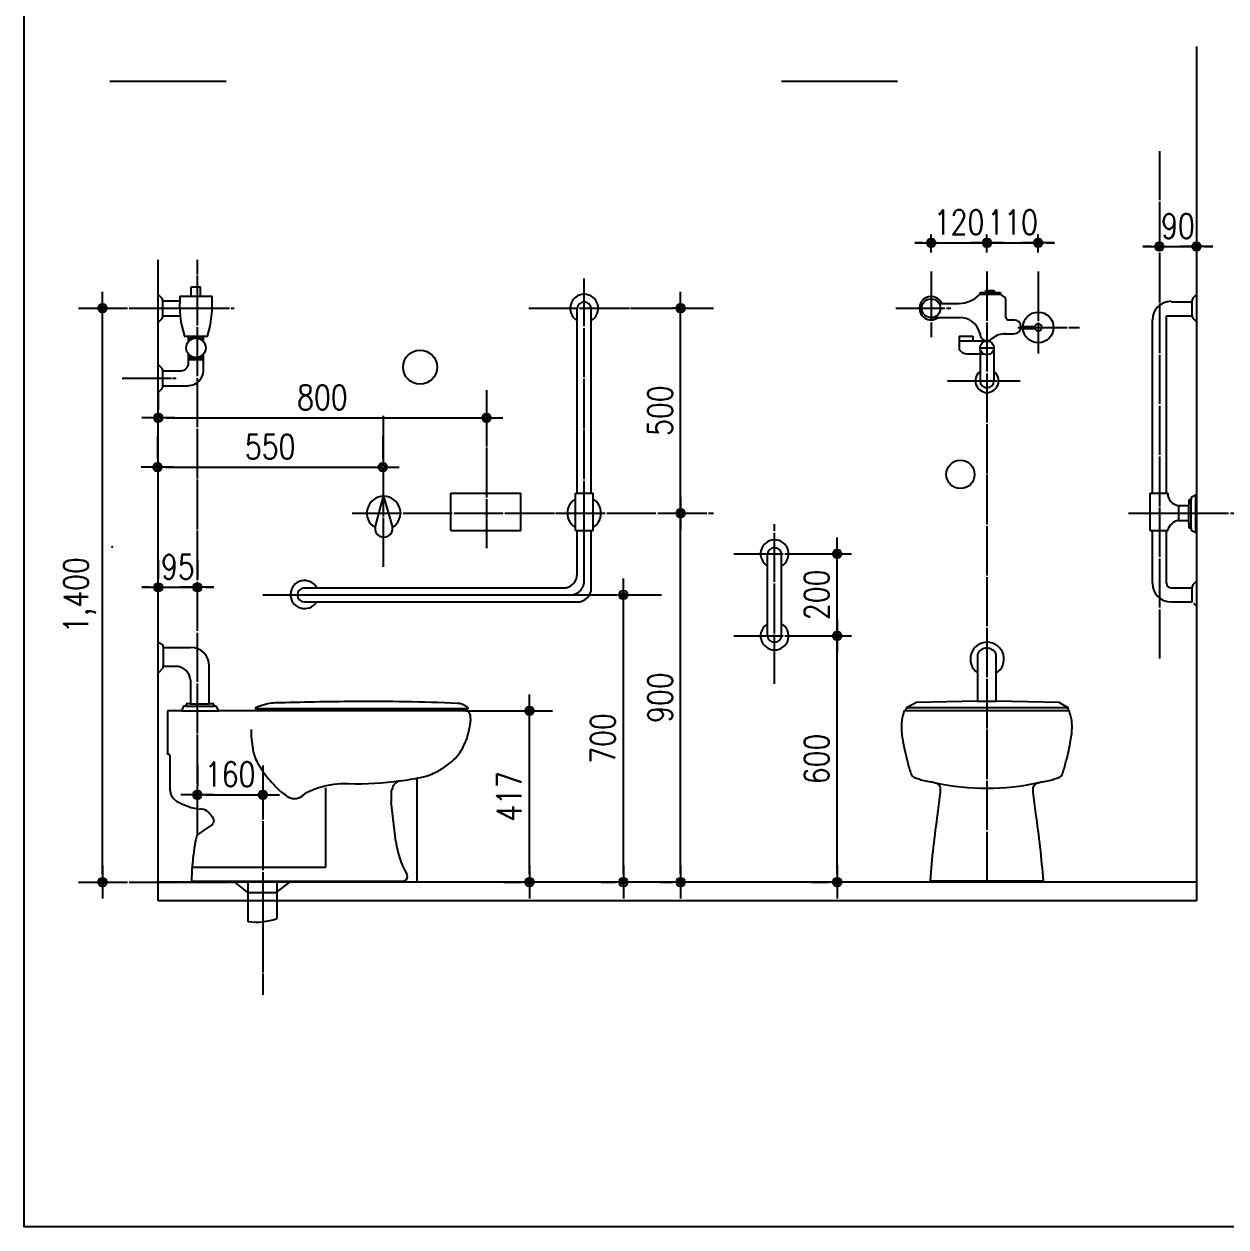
# Model space of a CAD drawing. Header units: inches. Extents: x -1249499 to 290957, y -589671 to 1013543.
# Drawn here: x -1219999 to -1218533, y 247978 to 249445 of the extents above; entities that cross this region are included whole.
import ezdxf

# ---------------------------------------------------------------- set-up
doc = ezdxf.new("R2010")
doc.units = ezdxf.units.IN
doc.header["$MEASUREMENT"] = 0
doc.linetypes.add('CEN', pattern=[62, 60, -1, 0, -1])
for name, color, linetype in [('A-DIMS', 33, 'Continuous'), ('A-NOTE', 62, 'Continuous'), ('A-SECT-CON', 110, 'Continuous'), ('CEN', 1, 'CEN'), ('FIX', 6, 'Continuous'), ('HAT', 5, 'Continuous'), ('WID', 4, 'Continuous')]:
    doc.layers.add(name, color=color, linetype=linetype)
doc.styles.add('HGT', font='romans.shx', dxfattribs={"width": 0.8, "height": 30, "bigfont": 'whgtxt.shx'})
doc.dimstyles.new('GNRL-10', dxfattribs={"dimscale": 10, "dimtxt": 3, "dimasz": 1, "dimexe": 1, "dimexo": 4, "dimgap": 1, "dimtad": 1, "dimdec": 0, "dimzin": 0, "dimdsep": 46, "dimtxsty": 'HGT', "dimblk": 'DOT-D1', "dimblk1": 'DOT-D1', "dimblk2": 'DOT-D1', "dimsah": 1, "dimcen": 0, "dimdle": 6, "dimclrd": 33, "dimclre": 33, "dimclrt": 62, "dimadec": 0, "dimazin": 0, "dimtfac": 1, "dimtdec": 0, "dimtix": 1, "dimtmove": 2, "dimatfit": 3, "dimldrblk": 'DOT-D1', "dimfxl": 1, "dimtvp": 1, "dimtolj": 1, "dimtzin": 0, "dimarcsym": 0})

# ---------------------------------------------------------------- blocks, each defined once
blk = doc.blocks.new('DOT-D1')
at = {"layer": 'A-DIMS'}
blk.add_line((-2, 0), (2, 0), dxfattribs=at)
at = {"layer": 'A-DIMS', "color": 62}
for radius in [0.525, 0.3]:
    blk.add_circle((0, 0), radius, dxfattribs=at)
blk = doc.blocks.new('*D1092')
at = {"layer": 'A-DIMS', "color": 33, "lineweight": -2, "transparency": 16777216}
for p, q in [((-1219039, 248698.5), (-1219017.4, 248698.5)), ((-1219007.4, 248408.3), (-1219007.4, 248688.5)), ((-1219039, 248398.3), (-1219017.4, 248398.3))]:
    blk.add_line(p, q, dxfattribs=at)
at = {"layer": 'DEFPOINTS', "color": 0, "transparency": 16777216}
for p in [(-1219007.4, 248698.5), (-1218999, 248698.5), (-1218999, 248398.3)]:
    blk.add_point(p, dxfattribs=at)
at = {"layer": 'A-DIMS', "color": 33, "lineweight": -2, "transparency": 16777216, "xscale": 10, "yscale": 10, "zscale": 10}
for p, rotation in [((-1219007.4, 248698.5), 90), ((-1219007.4, 248398.3), 270)]:
    blk.add_blockref('DOT-D1', p, dxfattribs=dict(at, rotation=rotation))
at = {"layer": 'A-DIMS', "color": 62, "transparency": 16777216, "insert": (-1219032.4, 248548.4), "char_height": 30, "attachment_point": 5, "rotation": 90, "style": 'HGT'}
blk.add_mtext('\\A1;600', dxfattribs=at)
blk = doc.blocks.new('*D1093')
at = {"layer": 'A-DIMS', "color": 33, "lineweight": -2, "transparency": 16777216}
for p, q in [((-1219923.9, 249098), (-1219913.3, 249098)), ((-1219903.3, 248408.3), (-1219903.3, 249088)), ((-1219923.9, 248398.3), (-1219913.3, 248398.3))]:
    blk.add_line(p, q, dxfattribs=at)
at = {"layer": 'DEFPOINTS', "color": 0, "transparency": 16777216}
for p in [(-1219903.3, 249098), (-1219883.9, 249098), (-1219883.9, 248398.3)]:
    blk.add_point(p, dxfattribs=at)
at = {"layer": 'A-DIMS', "color": 33, "lineweight": -2, "transparency": 16777216, "xscale": 10, "yscale": 10, "zscale": 10}
for p, rotation in [((-1219903.3, 249098), 90), ((-1219903.3, 248398.3), 270)]:
    blk.add_blockref('DOT-D1', p, dxfattribs=dict(at, rotation=rotation))
at = {"layer": 'A-DIMS', "color": 62, "transparency": 16777216, "insert": (-1219931.1, 248748.2), "char_height": 30, "attachment_point": 5, "rotation": 90, "style": 'HGT'}
blk.add_mtext('\\A1;1,400', dxfattribs=at)
blk = doc.blocks.new('*D1094')
at = {"layer": 'A-DIMS', "color": 33, "lineweight": -2, "transparency": 16777216}
for p, q in [((-1219414.1, 248607), (-1219392.5, 248607)), ((-1219382.5, 248408.3), (-1219382.5, 248597)), ((-1219414.1, 248398.3), (-1219392.5, 248398.3))]:
    blk.add_line(p, q, dxfattribs=at)
at = {"layer": 'DEFPOINTS', "color": 0, "transparency": 16777216}
for p in [(-1219382.5, 248607), (-1219374.1, 248607), (-1219374.1, 248398.3)]:
    blk.add_point(p, dxfattribs=at)
at = {"layer": 'A-DIMS', "color": 33, "lineweight": -2, "transparency": 16777216, "xscale": 10, "yscale": 10, "zscale": 10}
for p, rotation in [((-1219382.5, 248607), 90), ((-1219382.5, 248398.3), 270)]:
    blk.add_blockref('DOT-D1', p, dxfattribs=dict(at, rotation=rotation))
at = {"layer": 'A-DIMS', "color": 62, "transparency": 16777216, "insert": (-1219407.5, 248502.6), "char_height": 30, "attachment_point": 5, "rotation": 90, "style": 'HGT'}
blk.add_mtext('\\A1;417', dxfattribs=at)
blk = doc.blocks.new('*D1095')
at = {"layer": 'A-DIMS', "color": 33, "lineweight": -2, "transparency": 16777216}
for p, q in [((-1219295.4, 248748.4), (-1219278.2, 248748.4)), ((-1219268.2, 248408.3), (-1219268.2, 248738.4)), ((-1219295.4, 248398.3), (-1219278.2, 248398.3))]:
    blk.add_line(p, q, dxfattribs=at)
at = {"layer": 'DEFPOINTS', "color": 0, "transparency": 16777216}
for p in [(-1219268.2, 248748.4), (-1219255.4, 248748.4), (-1219255.4, 248398.3)]:
    blk.add_point(p, dxfattribs=at)
at = {"layer": 'A-DIMS', "color": 33, "lineweight": -2, "transparency": 16777216, "xscale": 10, "yscale": 10, "zscale": 10}
for p, rotation in [((-1219268.2, 248748.4), 90), ((-1219268.2, 248398.3), 270)]:
    blk.add_blockref('DOT-D1', p, dxfattribs=dict(at, rotation=rotation))
at = {"layer": 'A-DIMS', "color": 62, "transparency": 16777216, "insert": (-1219293.2, 248573.3), "char_height": 30, "attachment_point": 5, "rotation": 90, "style": 'HGT'}
blk.add_mtext('\\A1;700', dxfattribs=at)
blk = doc.blocks.new('*D1096')
at = {"layer": 'A-DIMS', "color": 33, "lineweight": -2, "transparency": 16777216}
for p, q in [((-1219223.4, 248848.2), (-1219208.3, 248848.2)), ((-1219198.3, 248408.3), (-1219198.3, 248838.2)), ((-1219223.4, 248398.3), (-1219208.3, 248398.3))]:
    blk.add_line(p, q, dxfattribs=at)
at = {"layer": 'DEFPOINTS', "color": 0, "transparency": 16777216}
for p in [(-1219198.3, 248848.2), (-1219183.4, 248848.2), (-1219183.4, 248398.3)]:
    blk.add_point(p, dxfattribs=at)
at = {"layer": 'A-DIMS', "color": 33, "lineweight": -2, "transparency": 16777216, "xscale": 10, "yscale": 10, "zscale": 10}
for p, rotation in [((-1219198.3, 248848.2), 90), ((-1219198.3, 248398.3), 270)]:
    blk.add_blockref('DOT-D1', p, dxfattribs=dict(at, rotation=rotation))
at = {"layer": 'A-DIMS', "color": 62, "transparency": 16777216, "insert": (-1219223.3, 248623.2), "char_height": 30, "attachment_point": 5, "rotation": 90, "style": 'HGT'}
blk.add_mtext('\\A1;900', dxfattribs=at)
blk = doc.blocks.new('*D1099')
at = {"layer": 'A-DIMS', "color": 33, "lineweight": -2, "transparency": 16777216}
for p, q in [((-1219787.7, 248540.4), (-1219787.7, 248514.7)), ((-1219707.7, 248540.4), (-1219707.7, 248514.7)), ((-1219777.7, 248504.7), (-1219717.7, 248504.7))]:
    blk.add_line(p, q, dxfattribs=at)
at = {"layer": 'DEFPOINTS', "color": 0, "transparency": 16777216}
for p in [(-1219707.7, 248504.7), (-1219787.7, 248500.4), (-1219707.7, 248500.4)]:
    blk.add_point(p, dxfattribs=at)
at = {"layer": 'A-DIMS', "color": 33, "lineweight": -2, "transparency": 16777216, "xscale": 10, "yscale": 10, "zscale": 10, "rotation": 180}
blk.add_blockref('DOT-D1', (-1219787.7, 248504.7), dxfattribs=at)
at = {"layer": 'A-DIMS', "color": 33, "lineweight": -2, "transparency": 16777216, "xscale": 10, "yscale": 10, "zscale": 10}
blk.add_blockref('DOT-D1', (-1219707.7, 248504.7), dxfattribs=at)
at = {"layer": 'A-DIMS', "color": 62, "transparency": 16777216, "insert": (-1219747.7, 248529.7), "char_height": 30, "attachment_point": 5, "style": 'HGT'}
blk.add_mtext('\\A1;160', dxfattribs=at)
blk = doc.blocks.new('*D1106')
at = {"layer": 'A-DIMS', "color": 33, "lineweight": -2, "transparency": 16777216}
for p, q in [((-1219836.3, 248942), (-1219836.3, 248914.2)), ((-1219561.5, 248942), (-1219561.5, 248914.2)), ((-1219826.3, 248904.2), (-1219571.5, 248904.2))]:
    blk.add_line(p, q, dxfattribs=at)
at = {"layer": 'DEFPOINTS', "color": 0, "transparency": 16777216}
for p in [(-1219836.3, 248902), (-1219561.5, 248904.2), (-1219561.5, 248902)]:
    blk.add_point(p, dxfattribs=at)
at = {"layer": 'A-DIMS', "color": 33, "lineweight": -2, "transparency": 16777216, "xscale": 10, "yscale": 10, "zscale": 10, "rotation": 180}
blk.add_blockref('DOT-D1', (-1219836.3, 248904.2), dxfattribs=at)
at = {"layer": 'A-DIMS', "color": 33, "lineweight": -2, "transparency": 16777216, "xscale": 10, "yscale": 10, "zscale": 10}
blk.add_blockref('DOT-D1', (-1219561.5, 248904.2), dxfattribs=at)
at = {"layer": 'A-DIMS', "color": 62, "transparency": 16777216, "insert": (-1219698.9, 248929.2), "char_height": 30, "attachment_point": 5, "style": 'HGT'}
blk.add_mtext('\\A1;550', dxfattribs=at)
blk = doc.blocks.new('*D1107')
at = {"layer": 'A-DIMS', "color": 33, "lineweight": -2, "transparency": 16777216}
for p, q in [((-1219835.3, 248998.2), (-1219835.3, 248974.3)), ((-1219435.2, 248998.2), (-1219435.2, 248974.3)), ((-1219825.3, 248964.3), (-1219445.2, 248964.3))]:
    blk.add_line(p, q, dxfattribs=at)
at = {"layer": 'DEFPOINTS', "color": 0, "transparency": 16777216}
for p in [(-1219435.2, 248964.3), (-1219835.3, 248958.2), (-1219435.2, 248958.2)]:
    blk.add_point(p, dxfattribs=at)
at = {"layer": 'A-DIMS', "color": 33, "lineweight": -2, "transparency": 16777216, "xscale": 10, "yscale": 10, "zscale": 10, "rotation": 180}
blk.add_blockref('DOT-D1', (-1219835.3, 248964.3), dxfattribs=at)
at = {"layer": 'A-DIMS', "color": 33, "lineweight": -2, "transparency": 16777216, "xscale": 10, "yscale": 10, "zscale": 10}
blk.add_blockref('DOT-D1', (-1219435.2, 248964.3), dxfattribs=at)
at = {"layer": 'A-DIMS', "color": 62, "transparency": 16777216, "insert": (-1219635.2, 248989.3), "char_height": 30, "attachment_point": 5, "style": 'HGT'}
blk.add_mtext('\\A1;800', dxfattribs=at)
blk = doc.blocks.new('*D1108')
at = {"layer": 'A-DIMS', "color": 33, "lineweight": -2, "transparency": 16777216}
for p, q in [((-1219835.3, 248791.3), (-1219835.3, 248767.7)), ((-1219787.7, 248791.3), (-1219787.7, 248767.7)), ((-1219845.3, 248757.7), (-1219855.3, 248757.7)), ((-1219835.3, 248757.7), (-1219787.7, 248757.7)), ((-1219777.7, 248757.7), (-1219767.7, 248757.7))]:
    blk.add_line(p, q, dxfattribs=at)
at = {"layer": 'DEFPOINTS', "color": 0, "transparency": 16777216}
for p in [(-1219787.7, 248757.7), (-1219835.3, 248751.3), (-1219787.7, 248751.3)]:
    blk.add_point(p, dxfattribs=at)
at = {"layer": 'A-DIMS', "color": 33, "lineweight": -2, "transparency": 16777216, "xscale": 10, "yscale": 10, "zscale": 10}
blk.add_blockref('DOT-D1', (-1219835.3, 248757.7), dxfattribs=at)
at = {"layer": 'A-DIMS', "color": 33, "lineweight": -2, "transparency": 16777216, "xscale": 10, "yscale": 10, "zscale": 10, "rotation": 180}
blk.add_blockref('DOT-D1', (-1219787.7, 248757.7), dxfattribs=at)
at = {"layer": 'A-DIMS', "color": 62, "transparency": 16777216, "insert": (-1219811.5, 248782.7), "char_height": 30, "attachment_point": 5, "style": 'HGT'}
blk.add_mtext('\\A1;95', dxfattribs=at)
blk = doc.blocks.new('*D1109')
at = {"layer": 'A-DIMS', "color": 33, "lineweight": -2, "transparency": 16777216}
for p, q in [((-1219198.1, 249098), (-1219208.3, 249098)), ((-1219198.3, 248858.2), (-1219198.3, 249088)), ((-1219223.4, 248848.2), (-1219208.3, 248848.2))]:
    blk.add_line(p, q, dxfattribs=at)
at = {"layer": 'DEFPOINTS', "color": 0, "transparency": 16777216}
for p in [(-1219198.3, 249098), (-1219158.1, 249098), (-1219183.4, 248848.2)]:
    blk.add_point(p, dxfattribs=at)
at = {"layer": 'A-DIMS', "color": 33, "lineweight": -2, "transparency": 16777216, "xscale": 10, "yscale": 10, "zscale": 10}
for p, rotation in [((-1219198.3, 249098), 90), ((-1219198.3, 248848.2), 270)]:
    blk.add_blockref('DOT-D1', p, dxfattribs=dict(at, rotation=rotation))
at = {"layer": 'A-DIMS', "color": 62, "transparency": 16777216, "insert": (-1219223.3, 248973.1), "char_height": 30, "attachment_point": 5, "rotation": 90, "style": 'HGT'}
blk.add_mtext('\\A1;500', dxfattribs=at)
blk = doc.blocks.new('*D1110')
at = {"layer": 'A-DIMS', "color": 33, "lineweight": -2, "transparency": 16777216}
for p, q in [((-1219039, 248798.5), (-1219017.4, 248798.5)), ((-1219007.4, 248708.5), (-1219007.4, 248788.5)), ((-1219039, 248698.5), (-1219017.4, 248698.5))]:
    blk.add_line(p, q, dxfattribs=at)
at = {"layer": 'DEFPOINTS', "color": 0, "transparency": 16777216}
for p in [(-1219007.4, 248798.5), (-1218999, 248798.5), (-1218999, 248698.5)]:
    blk.add_point(p, dxfattribs=at)
at = {"layer": 'A-DIMS', "color": 33, "lineweight": -2, "transparency": 16777216, "xscale": 10, "yscale": 10, "zscale": 10}
for p, rotation in [((-1219007.4, 248798.5), 90), ((-1219007.4, 248698.5), 270)]:
    blk.add_blockref('DOT-D1', p, dxfattribs=dict(at, rotation=rotation))
at = {"layer": 'A-DIMS', "color": 62, "transparency": 16777216, "insert": (-1219032.4, 248748.5), "char_height": 30, "attachment_point": 5, "rotation": 90, "style": 'HGT'}
blk.add_mtext('\\A1;200', dxfattribs=at)
blk = doc.blocks.new('*D1111')
at = {"layer": 'A-DIMS', "color": 33, "lineweight": -2, "transparency": 16777216}
for p, q in [((-1218892.9, 249165.9), (-1218892.9, 249187.9)), ((-1218824.7, 249165.9), (-1218824.7, 249187.9)), ((-1218902.9, 249177.9), (-1218912.9, 249177.9)), ((-1218892.9, 249177.9), (-1218824.7, 249177.9)), ((-1218814.7, 249177.9), (-1218804.7, 249177.9))]:
    blk.add_line(p, q, dxfattribs=at)
at = {"layer": 'DEFPOINTS', "color": 0, "transparency": 16777216}
for p in [(-1218824.7, 249177.9), (-1218892.9, 249125.9), (-1218824.7, 249125.9)]:
    blk.add_point(p, dxfattribs=at)
at = {"layer": 'A-DIMS', "color": 33, "lineweight": -2, "transparency": 16777216, "xscale": 10, "yscale": 10, "zscale": 10}
blk.add_blockref('DOT-D1', (-1218892.9, 249177.9), dxfattribs=at)
at = {"layer": 'A-DIMS', "color": 33, "lineweight": -2, "transparency": 16777216, "xscale": 10, "yscale": 10, "zscale": 10, "rotation": 180}
blk.add_blockref('DOT-D1', (-1218824.7, 249177.9), dxfattribs=at)
at = {"layer": 'A-DIMS', "color": 62, "transparency": 16777216, "insert": (-1218858.8, 249202.9), "char_height": 30, "attachment_point": 5, "style": 'HGT'}
blk.add_mtext('\\A1;120', dxfattribs=at)
blk = doc.blocks.new('*D1112')
at = {"layer": 'A-DIMS', "color": 33, "lineweight": -2, "transparency": 16777216}
for p, q in [((-1218824.7, 249165.9), (-1218824.7, 249187.9)), ((-1218762.2, 249165.9), (-1218762.2, 249187.9)), ((-1218834.7, 249177.9), (-1218844.7, 249177.9)), ((-1218824.7, 249177.9), (-1218762.2, 249177.9)), ((-1218752.2, 249177.9), (-1218742.2, 249177.9))]:
    blk.add_line(p, q, dxfattribs=at)
at = {"layer": 'DEFPOINTS', "color": 0, "transparency": 16777216}
for p in [(-1218762.2, 249177.9), (-1218824.7, 249125.9), (-1218762.2, 249125.9)]:
    blk.add_point(p, dxfattribs=at)
at = {"layer": 'A-DIMS', "color": 33, "lineweight": -2, "transparency": 16777216, "xscale": 10, "yscale": 10, "zscale": 10}
blk.add_blockref('DOT-D1', (-1218824.7, 249177.9), dxfattribs=at)
at = {"layer": 'A-DIMS', "color": 33, "lineweight": -2, "transparency": 16777216, "xscale": 10, "yscale": 10, "zscale": 10, "rotation": 180}
blk.add_blockref('DOT-D1', (-1218762.2, 249177.9), dxfattribs=at)
at = {"layer": 'A-DIMS', "color": 62, "transparency": 16777216, "insert": (-1218793.4, 249202.9), "char_height": 30, "attachment_point": 5, "style": 'HGT'}
blk.add_mtext('\\A1;110', dxfattribs=at)
blk = doc.blocks.new('*D1113')
at = {"layer": 'A-DIMS', "color": 33, "lineweight": -2, "transparency": 16777216}
for p, q in [((-1218614.5, 249208), (-1218614.5, 249183.2)), ((-1218569.3, 249208), (-1218569.3, 249183.2)), ((-1218624.5, 249173.2), (-1218634.5, 249173.2)), ((-1218614.5, 249173.2), (-1218569.3, 249173.2)), ((-1218559.3, 249173.2), (-1218549.3, 249173.2))]:
    blk.add_line(p, q, dxfattribs=at)
at = {"layer": 'DEFPOINTS', "color": 0, "transparency": 16777216}
for p in [(-1218614.5, 249168), (-1218569.3, 249173.2), (-1218569.3, 249168)]:
    blk.add_point(p, dxfattribs=at)
at = {"layer": 'A-DIMS', "color": 33, "lineweight": -2, "transparency": 16777216, "xscale": 10, "yscale": 10, "zscale": 10}
blk.add_blockref('DOT-D1', (-1218614.5, 249173.2), dxfattribs=at)
at = {"layer": 'A-DIMS', "color": 33, "lineweight": -2, "transparency": 16777216, "xscale": 10, "yscale": 10, "zscale": 10, "rotation": 180}
blk.add_blockref('DOT-D1', (-1218569.3, 249173.2), dxfattribs=at)
at = {"layer": 'A-DIMS', "color": 62, "transparency": 16777216, "insert": (-1218591.9, 249198.2), "char_height": 30, "attachment_point": 5, "style": 'HGT'}
blk.add_mtext('\\A1;90', dxfattribs=at)

msp = doc.modelspace()

# ---------------------------------------------------------------- linework, layer by layer
msp.add_lwpolyline([(-1219999, 250702.7), (-1217267, 250702.7), (-1217267, 247977.7), (-1219999, 247977.7)], close=True)
at = {"layer": 'A-NOTE', "color": 3}
for p, q in [((-1219894.3, 249374.9), (-1219752.7, 249374.9)), ((-1219075.3, 249374.9), (-1218933.7, 249374.9))]:
    msp.add_line(p, q, dxfattribs=at)
at = {"layer": 'A-NOTE'}
for points in [[(-1219324.7, 249065.6, 0, 5.69, 0), (-1219341.8, 249065.6, 0, 0, 0), (-1219389.4, 249065.6, 0, 0, 0)], [(-1218612, 248935.8, 0, 5.69, 0), (-1218629, 248935.8, 0, 0, 0), (-1218674.2, 248935.8, 0, 0, 0), (-1218716.9, 248935.8, 0, 0, 0)], [(-1219344.4, 248373.5, 0, 5.69, 0), (-1219344.4, 248390.6, 0, 0, 0), (-1219344.4, 248464.5, 0, 0, 0), (-1219306.3, 248464.5, 0, 0, 0)]]:
    msp.add_lwpolyline(points, format="xyseb", dxfattribs=at)
for centre, radius in [((-1219516.1, 249026.2), 20.8), ((-1218857.1, 248895.4), 17.3)]:
    msp.add_circle(centre, radius, dxfattribs=at)
at = {"layer": 'A-SECT-CON', "color": 2}
for p, q in [((-1218569.3, 249417.3), (-1218569.3, 248375.5)), ((-1219835.3, 248375.5), (-1219835.3, 249157.2)), ((-1218569.3, 248375.5), (-1219835.3, 248375.5))]:
    msp.add_line(p, q, dxfattribs=at)
at = {"layer": 'CEN'}
for p, q in [((-1218614.5, 249289.7), (-1218614.5, 248669.8)), ((-1219787.7, 248456.1), (-1219787.7, 249157.2)), ((-1218892.9, 249142.8), (-1218892.9, 249062.7)), ((-1218824.7, 249142.8), (-1218824.7, 248398.3)), ((-1218762.2, 249142.8), (-1218762.2, 249042.7)), ((-1219315.9, 248765.5), (-1219315.9, 249134.2)), ((-1219932.8, 249098), (-1219742.7, 249098)), ((-1219383.6, 249098), (-1219158.1, 249098)), ((-1218936, 249098), (-1218869, 249098)), ((-1218786.9, 249074.6), (-1218711.9, 249074.6)), ((-1219879.3, 249012.7), (-1219813.5, 249012.7)), ((-1218872.8, 249009.5), (-1218784.2, 249009.5)), ((-1219435.2, 248989.5), (-1219435.2, 248805.1)), ((-1219560.5, 248782.8), (-1219560.5, 248967.7)), ((-1219598.9, 248848.2), (-1219158.1, 248848.2)), ((-1218652.1, 248848.2), (-1218487.4, 248848.2)), ((-1219083.7, 248640.1), (-1219083.7, 248834.6)), ((-1219133.4, 248798.5), (-1218990.1, 248798.5)), ((-1219708, 248748.4), (-1219221.5, 248748.4)), ((-1219133.4, 248698.5), (-1218990.1, 248698.5)), ((-1219460.3, 248607), (-1219354.7, 248607)), ((-1219707.7, 248534.7), (-1219707.7, 248260.6)), ((-1219932.8, 248398.3), (-1219742.7, 248398.3))]:
    msp.add_line(p, q, dxfattribs=at)
msp.add_arc((-1219333, 248765.5), 17.1, 270, 0, dxfattribs=at)
at = {"layer": 'FIX', "color": 4}
for p, q in [((-1219795.1, 249112.8), (-1219795.1, 249124.2)), ((-1219795.1, 249124.2), (-1219783.7, 249124.2)), ((-1219783.7, 249112.8), (-1219783.7, 249124.2)), ((-1219831.3, 249110.8), (-1219835.3, 249114.8)), ((-1219829.6, 249107.1), (-1219809.3, 249107.1)), ((-1219829.6, 249088.8), (-1219829.6, 249106.8)), ((-1219809, 249112.8), (-1219769.8, 249112.8)), ((-1218833.2, 249117.4), (-1218808.2, 249117.4)), ((-1218833.2, 249115.1), (-1218833.2, 249117.4)), ((-1218833.2, 249115.1), (-1218808.2, 249115.1)), ((-1218826.7, 249119.6), (-1218815.9, 249119.6)), ((-1218826.7, 249119.6), (-1218826.7, 249117.4)), ((-1218815.9, 249119.6), (-1218815.9, 249117.4)), ((-1218808.2, 249117.4), (-1218808.2, 249115.1)), ((-1218802, 249109.8), (-1218802, 249086.7)), ((-1218600.2, 249105.9), (-1218574.5, 249105.9)), ((-1218574.5, 249089), (-1218574.5, 249107.1)), ((-1218572.8, 249111.1), (-1218568.8, 249115.1)), ((-1219324.4, 248872.4), (-1219324.4, 249098)), ((-1219324.4, 248872.4), (-1219324.4, 249098)), ((-1219307.4, 248872.4), (-1219307.4, 249098)), ((-1218883.1, 249103.7), (-1218858.8, 249103.7)), ((-1219831.3, 249084.7), (-1219835.3, 249080.7)), ((-1219829.6, 249088.9), (-1219808.6, 249088.9)), ((-1218892.9, 249086.7), (-1218856.6, 249086.7)), ((-1218799.1, 249083.8), (-1218791.9, 249083.8)), ((-1218623, 248872.4), (-1218623, 249083.8)), ((-1218605.9, 249088.8), (-1218574.5, 249088.8)), ((-1218605.9, 248872.4), (-1218605.9, 249088.8)), ((-1218572.8, 249085), (-1218568.8, 249081)), ((-1219803.6, 249063.9), (-1219775.1, 249063.9)), ((-1219798.5, 249057.4), (-1219798.5, 249063.9)), ((-1219780.3, 249057.4), (-1219780.3, 249063.9)), ((-1218858.8, 249063.9), (-1218858.8, 249049.1)), ((-1218858.8, 249063.9), (-1218841.8, 249063.9)), ((-1218841.8, 249063.9), (-1218841.8, 249058.2)), ((-1218804.4, 249066.8), (-1218791.9, 249066.8)), ((-1218783.6, 249073.4), (-1218766.3, 249073.4)), ((-1218783.3, 249075.7), (-1218766.4, 249075.7)), ((-1219798.5, 249061.6), (-1219780.3, 249061.6)), ((-1218858.8, 249058.2), (-1218824.7, 249058.2)), ((-1218833.2, 249049.7), (-1218833.2, 249009.5)), ((-1218833.2, 249049.7), (-1218816.2, 249049.7)), ((-1218816.2, 249049.7), (-1218816.2, 249009.5)), ((-1219798.5, 249030.9), (-1219798.5, 249042)), ((-1219798.5, 249037.8), (-1219780.3, 249037.8)), ((-1219798.5, 249035.5), (-1219780.3, 249035.5)), ((-1219780.3, 249021.8), (-1219780.3, 249042)), ((-1218849.9, 249042.5), (-1218829.3, 249042.5)), ((-1219831.3, 249025.4), (-1219835.3, 249029.4)), ((-1219829.6, 249021.8), (-1219807.6, 249021.8)), ((-1219829.6, 249003.3), (-1219829.6, 249021.4)), ((-1219829.6, 249003.6), (-1219798.5, 249003.6)), ((-1219831.3, 248999.3), (-1219835.3, 248995.3)), ((-1219478.6, 248826.9), (-1219478.6, 248872.4)), ((-1219478.6, 248872.4), (-1219393.3, 248872.4)), ((-1219393.3, 248826.9), (-1219393.3, 248872.4)), ((-1219326.7, 248872.4), (-1219305.1, 248872.4)), ((-1219326.7, 248826.9), (-1219326.7, 248872.4)), ((-1219305.1, 248826.9), (-1219305.1, 248872.4)), ((-1218625.9, 248826.9), (-1218625.9, 248872.4)), ((-1218625.9, 248872.4), (-1218604.3, 248872.4)), ((-1219570.9, 248830.5), (-1219560.5, 248868.7)), ((-1219560.5, 248868.7), (-1219549.7, 248830.7)), ((-1218590.7, 248857.3), (-1218578.6, 248857.3)), ((-1218590.7, 248839.1), (-1218590.7, 248857.3)), ((-1218578.6, 248864.4), (-1218578.6, 248858.7)), ((-1218575.8, 248864.4), (-1218578.6, 248864.4)), ((-1218578.6, 248836), (-1218578.6, 248858.7)), ((-1218570.1, 248870.1), (-1218575.8, 248867.3)), ((-1218575.8, 248867.3), (-1218575.8, 248864.4)), ((-1218575.8, 248830.3), (-1218575.8, 248864.4)), ((-1218590.7, 248839.1), (-1218578.6, 248839.1)), ((-1218578.6, 248836), (-1218578.6, 248830.3)), ((-1218578.6, 248830.3), (-1218575.8, 248830.3)), ((-1218575.8, 248830.3), (-1218575.8, 248827.5)), ((-1218575.8, 248827.5), (-1218570.1, 248824.6)), ((-1219478.6, 248826.9), (-1219393.3, 248826.9)), ((-1219326.7, 248826.9), (-1219305.1, 248826.9)), ((-1219324.4, 248774), (-1219324.4, 248826.9)), ((-1219324.4, 248774), (-1219324.4, 248826.9)), ((-1219307.4, 248756), (-1219307.4, 248826.9)), ((-1218625.9, 248826.9), (-1218604.3, 248826.9)), ((-1218623, 248762.6), (-1218623, 248826.9)), ((-1218605.9, 248762.6), (-1218605.9, 248826.9)), ((-1219092.3, 248698.5), (-1219092.3, 248798.5)), ((-1219092.3, 248698.5), (-1219092.3, 248798.5)), ((-1219075.2, 248698.5), (-1219075.2, 248798.5)), ((-1219657.1, 248756.9), (-1219341.5, 248756.9)), ((-1219387, 248756.9), (-1219341.5, 248756.9)), ((-1218600.2, 248756.9), (-1218574.5, 248756.9)), ((-1218574.5, 248739.4), (-1218574.5, 248757.4)), ((-1218572.8, 248761.4), (-1218568.8, 248765.5)), ((-1219657.1, 248739.9), (-1219322.5, 248739.9)), ((-1219387, 248739.9), (-1219322.5, 248739.9)), ((-1218600.2, 248739.9), (-1218574.5, 248739.9)), ((-1218572.8, 248738.2), (-1218568.8, 248734.2)), ((-1219829.2, 248687.1), (-1219834.8, 248690)), ((-1219829.2, 248685.1), (-1219829.2, 248687.1)), ((-1219829.2, 248685.1), (-1219829.2, 248662.4)), ((-1219829.2, 248684.5), (-1219795.9, 248684.5)), ((-1219834.8, 248653.9), (-1219829.2, 248659.6)), ((-1219829.2, 248659.6), (-1219829.2, 248662.4)), ((-1219829.2, 248661.7), (-1219812.5, 248661.7)), ((-1219773.1, 248615.5), (-1219773.1, 248661.7)), ((-1219795.9, 248645), (-1219795.9, 248615.5)), ((-1219807.2, 248607), (-1219824.3, 248607)), ((-1219824.3, 248607), (-1219824.3, 248572.9)), ((-1219804.4, 248612.7), (-1219807.2, 248607)), ((-1219801.5, 248612.7), (-1219804.4, 248612.7)), ((-1219795.9, 248615.5), (-1219801.5, 248615.5)), ((-1219801.5, 248615.5), (-1219801.5, 248612.7)), ((-1219801.5, 248612.7), (-1219767.4, 248612.7)), ((-1219795.9, 248615.5), (-1219773.1, 248615.5)), ((-1219767.4, 248615.5), (-1219773.1, 248615.5)), ((-1219767.4, 248612.7), (-1219767.4, 248615.5)), ((-1219764.6, 248612.7), (-1219767.4, 248612.7)), ((-1219761.7, 248607), (-1219764.6, 248612.7)), ((-1219605.3, 248607), (-1219761.7, 248607)), ((-1219460.3, 248607), (-1219605.3, 248607)), ((-1218924.5, 248607.5), (-1218725.5, 248607.5)), ((-1219824.3, 248572.9), (-1219824.3, 248555.8)), ((-1219821.4, 248553), (-1219821.4, 248533.1)), ((-1219821.4, 248533.1), (-1219821.4, 248513.2)), ((-1219519.9, 248525.1), (-1219519.9, 248397.7)), ((-1219630.9, 248416.5), (-1219630.9, 248513.2)), ((-1219545.6, 248447.8), (-1219551.3, 248496.1)), ((-1219778.8, 248462), (-1219787.3, 248456.3)), ((-1219770.3, 248467.7), (-1219778.8, 248462)), ((-1219793, 248416.5), (-1219630.9, 248416.5)), ((-1219793, 248399.4), (-1219537.1, 248399.4)), ((-1219726.2, 248385.7), (-1219742.5, 248398.5)), ((-1219726.2, 248399.4), (-1219726.2, 248349.9)), ((-1219704.9, 248399.4), (-1219704.9, 248399)), ((-1219691.4, 248385.5), (-1219675, 248398.2)), ((-1219690.8, 248399.4), (-1219690.8, 248353.7)), ((-1219577.1, 248399.4), (-1219577.1, 248399)), ((-1219726.2, 248385.7), (-1219690.8, 248385.7))]:
    msp.add_line(p, q, dxfattribs=at)
at = {"layer": 'FIX'}
msp.add_line((-1219708, 248748.4), (-1219333, 248748.4), dxfattribs=at)
at = {"layer": 'FIX', "color": 4}
for points in [[(-1218570.1, 248824.6), (-1218570.1, 248870.1)], [(-1219807.2, 248607), (-1219761.7, 248607)], [(-1218725.6, 248610.9), (-1218922.9, 248610.9)], [(-1218836.4, 248618.8), (-1218824.2, 248619), (-1218813.7, 248618.8)]]:
    msp.add_lwpolyline(points, dxfattribs=at)
for points in [[(-1218836.4, 248676.2), (-1218836.4, 248618.8), (-1218910.6, 248617.4), (-1218922.9, 248610.9), (-1218924.5, 248607.5, 0.284079), (-1218925.5, 248606.9, 0.052809), (-1218927.4, 248601.8, 0.063236), (-1218929.1, 248588.7, 0.045901), (-1218927.4, 248570.5, 0.008798), (-1218925, 248558.7, 0.007545), (-1218921.7, 248544.9, 0.018228), (-1218917.5, 248530.7, 0.085403), (-1218916, 248527.9, 0.13271), (-1218913.9, 248526.3, 0.027137), (-1218901.8, 248522.2, 0.047959), (-1218893.1, 248520.6, -0.075334), (-1218887.6, 248519.3, -0.10143), (-1218883.2, 248516.5, -0.172989), (-1218881.9, 248513.7, -0.025061), (-1218881.8, 248511, -0.021871), (-1218881.9, 248508, -0.014946), (-1218885, 248481.8, 0.018013), (-1218894.1, 248399.9), (-1218755.9, 248399.9, 0.007993)], [(-1218755.9, 248399.9, 0.018013), (-1218765.1, 248481.8, -0.014946), (-1218768.2, 248508, -0.021871), (-1218768.3, 248511, -0.025061), (-1218768.2, 248513.7, -0.172989), (-1218766.8, 248516.5, -0.10143), (-1218762.5, 248519.3, -0.075334), (-1218757, 248520.6, 0.047959), (-1218748.3, 248522.2, 0.027137), (-1218736.2, 248526.3, 0.13271), (-1218734, 248527.9, 0.085403), (-1218732.5, 248530.7, 0.018228), (-1218728.4, 248544.9, 0.007545), (-1218725.1, 248558.7, 0.008798), (-1218722.7, 248570.5, 0.045901), (-1218721, 248588.7, 0.063236), (-1218722.7, 248601.8, 0.052809), (-1218724.6, 248606.9, 0.284079), (-1218725.5, 248607.5), (-1218725.6, 248610.9), (-1218736.5, 248617.4), (-1218813.7, 248618.8), (-1218813.7, 248676.2)], [(-1219721.9, 248584.3, 0.010557), (-1219722, 248578.6, 0.020332), (-1219721.9, 248575.7, 0.015146), (-1219720.5, 248563.4, 0.024581), (-1219719.1, 248555.8, 0.055919), (-1219715.6, 248546.4, 0.035921), (-1219707.7, 248533.1, 0.027897), (-1219700.4, 248523.7, 0.018177), (-1219687.8, 248510.3, 0.033954), (-1219684.3, 248507.3, 0.016644), (-1219676.4, 248501.8)], [(-1219539.9, 248521.7, -0.049737), (-1219603.4, 248518, 0.087194), (-1219639.5, 248513.2, 0.018417), (-1219646.1, 248510.8, 0.015676), (-1219653.7, 248507.5, 0.036215), (-1219656.9, 248505.6, 0.020788), (-1219662.2, 248501.8)]]:
    msp.add_lwpolyline(points, format="xyb", dxfattribs=at)
msp.add_lwpolyline([(-1219716.2, 248609.8), (-1219582.6, 248609.8), (-1219457.5, 248609.8, 0.668179), (-1219457.4, 248610.2, 0.041616), (-1219460.3, 248612.7, 0.145358), (-1219470.7, 248616.2, 0.012317), (-1219596.8, 248618.4, 0.00485), (-1219692.7, 248616.7, 0.049532), (-1219702, 248615.5, 0.0389), (-1219716.5, 248611, 0.825793)], format="xyb", close=True, dxfattribs=at)
for centre, radius in [((-1218892.9, 249098), 11.4), ((-1218762.2, 249074.6), 18.7), ((-1218762.2, 249074.6), 4.35), ((-1219789.4, 249049.7), 11.9), ((-1218824.7, 249049.7), 8.53)]:
    msp.add_circle(centre, radius, dxfattribs=at)
for centre, radius, start, end in [((-1219835.3, 249106.8), 5.69, 0, 45), ((-1219671.7, 249103.3), 137.6, 176.0139, 196.6075), ((-1219907.1, 249103.3), 137.6, 343.3925, 3.9861), ((-1219315.9, 249098), 17.1, 300, 240), ((-1219315.9, 249097.2), 8.53, 5.3554, 174.6446), ((-1218892.9, 249098), 14.2, 23.5782, 306.8699), ((-1218860.6, 249142.3), 38.6, 272.7013, 315.2237), ((-1218815.3, 249100.3), 16.3, 35.558, 64.5711), ((-1218600.2, 249083.8), 22.7, 90, 180), ((-1218568.8, 249107.1), 5.69, 135, 180), ((-1219835.3, 249088.8), 5.69, 315, 0), ((-1218857.7, 249061.7), 25, 11.6749, 92.5751), ((-1218796.9, 249088.8), 5.47, 203.301, 246.246), ((-1218791.9, 249075.3), 8.53, 270, 90), ((-1218568.8, 249089), 5.69, 180, 225), ((-1218824.7, 249066.8), 8.53, 180, 318.6413), ((-1218803.2, 249043.8), 23, 86.9541, 131.1), ((-1218849.1, 249052.9), 10.5, 201.2091, 265.3656), ((-1219835.3, 249021.4), 5.69, 0, 45), ((-1219807.6, 249030.9), 9.1, 270, 0), ((-1219799.2, 249022.5), 18.9, 272.1147, 357.8853), ((-1218824.7, 249009.5), 14.2, 126.8699, 53.1301), ((-1219835.3, 249003.3), 5.69, 315, 0), ((-1218824.7, 249009.5), 8.53, 180, 0), ((-1218588.8, 248872.7), 15.5, 181.0917, 263.0254), ((-1219560.5, 248848.2), 20.5, 90, 239.5026), ((-1219560.5, 248848.2), 20.5, 301.7635, 90), ((-1219315.9, 248848.2), 20.5, 121.7243, 238.2757), ((-1219315.9, 248848.2), 20.5, 301.7243, 58.2757), ((-1219560.3, 248829.5), 10.7, 174.8485, 6.4176), ((-1218589.2, 248823.4), 15.7, 95.4312, 166.4895), ((-1219083.7, 248798.5), 17.1, 300, 240), ((-1219083.8, 248797.7), 8.53, 5.3554, 174.6446), ((-1219341.5, 248774), 17.1, 270, 0), ((-1219657, 248748.9), 17.1, 28.0033, 327.9623), ((-1219657.1, 248748.4), 8.53, 90, 270), ((-1219324.4, 248756.9), 17.1, 270, 0.0004), ((-1218600.2, 248762.6), 22.7, 180, 270), ((-1218600.2, 248762.6), 5.69, 180, 270), ((-1218568.8, 248757.4), 5.69, 135, 180), ((-1219083.7, 248698.5), 17.1, 120, 60), ((-1219083.8, 248699.2), 8.53, 185.3554, 354.6446), ((-1219795.9, 248661.7), 22.7, 0, 90), ((-1218824.5, 248670.3), 20.5, 90, 234.4637), ((-1218825, 248671.1), 12.5, 24.0576, 155.9424), ((-1218824.5, 248670.3), 20.5, 301.7219, 90), ((-1219815.6, 248642), 19.9, 8.7483, 81.2517), ((-1219460.3, 248602.1), 4.94, 45, 90), ((-1219462.4, 248600), 7.89, 9.7702, 45), ((-1219554.4, 248606), 100.7, 348.6901, 352.4303), ((-1219476.3, 248597.6), 21.9, 0, 9.7702), ((-1219490.8, 248597.6), 36.5, 352.4303, 0), ((-1219519.4, 248594.5), 64, 336.8014, 345.5926), ((-1219599.6, 248615.1), 146.8, 345.5926, 348.6901), ((-1219547.3, 248606.4), 94.3, 329.5622, 336.8014), ((-1219822.9, 248555.8), 1.42, 180, 270), ((-1219822.9, 248553), 1.42, 0, 90), ((-1219533.1, 248608.7), 84.3, 304.0198, 315), ((-1219507.5, 248583), 48.1, 315, 329.5622), ((-1219553.3, 248638.6), 120.5, 296.5651, 304.0198), ((-1219541.1, 248512.4), 8.23, 123.6901, 153.6127), ((-1219535.8, 248504.4), 17.8, 103.4652, 123.6901), ((-1219715.2, 249623.3), 1115.5, 279.0374, 280.3048), ((-1219532.2, 248617.3), 92.9, 280.3048, 284.6971), ((-1219520.8, 248573.5), 47.6, 284.6971, 296.5651), ((-1218825.2, 248807.5), 294.8, 257.7861, 282.378), ((-1219799.7, 248513.2), 21.7, 180, 201.8014), ((-1219803.5, 248511.6), 17.6, 201.8014, 226.0487), ((-1219669.3, 248515.7), 15.6, 242.8666, 316.0352), ((-1219456.7, 248501.6), 94.8, 176.4538, 180), ((-1219539.2, 248506.7), 12.2, 161.5651, 176.4538), ((-1219510.5, 248497.2), 42.4, 153.6127, 161.5651), ((-1219803.9, 248511.3), 17.1, 226.0487, 243.4349), ((-1219755.7, 248607.6), 124.8, 243.4349, 249.8541), ((-1219781.4, 248537.5), 50.2, 249.8541, 267.256), ((-1219467.8, 248501.6), 83.7, 180, 183.7731), ((-1219784.5, 248472.4), 15.1, 55.2068, 87.256), ((-1219787.5, 248468.1), 20.3, 45, 55.2068), ((-1219795.1, 248460.5), 30.9, 36.7387, 45), ((-1219789.5, 248464.7), 24, 26.5651, 36.7387), ((-1219773.5, 248472.7), 6.11, 6.3188, 26.5651), ((-1219774, 248473.3), 6.75, 303.6901, 333.4349), ((-1219772.9, 248472.8), 5.55, 333.4349, 6.3188), ((-1219723.5, 248434.1), 68, 168.3706, 171.8699), ((-1219726.8, 248434.7), 64.7, 161.5651, 168.3706), ((-1219786.1, 248454.5), 2.16, 123.6901, 161.5651), ((-1219439.9, 248460.9), 106.5, 187.0569, 209.8851), ((-1218797.3, 248301.7), 1003.7, 171.8699, 172.7807), ((-1219581.9, 248401.1), 212.8, 172.7807, 180), ((-1219537.1, 248405), 5.57, 270, 29.8851), ((-1219793, 248401.1), 1.69, 180, 270), ((-1219716.1, 248425.4), 76, 262.7067, 289.4075)]:
    msp.add_arc(centre, radius, start, end, dxfattribs=at)
at = {"layer": 'HAT'}
msp.add_point((-1219891.6, 248807.1), dxfattribs=at)
at = {"layer": 'WID'}
msp.add_line((-1218569.3, 248398.3), (-1219835.3, 248398.3), dxfattribs=at)

# ---------------------------------------------------------------- dimensions: what is measured, and where the dimension line sits
at = {"layer": 'A-DIMS'}
for base, p1, p2, text, picture, middle in [((-1218824.7, 249177.9), (-1218892.9, 249125.9), (-1218824.7, 249125.9), '120', '*D1111', (-1218858.8, 249202.9)), ((-1218762.2, 249177.9), (-1218824.7, 249125.9), (-1218762.2, 249125.9), '110', '*D1112', (-1218793.4, 249202.9)), ((-1218569.3, 249173.2), (-1218614.5, 249168), (-1218569.3, 249168), '90', '*D1113', (-1218591.9, 249198.2)), ((-1219435.2, 248964.3), (-1219835.3, 248958.2), (-1219435.2, 248958.2), '800', '*D1107', (-1219635.2, 248989.3)), ((-1219561.5, 248904.2), (-1219836.3, 248902), (-1219561.5, 248902), '550', '*D1106', (-1219698.9, 248929.2)), ((-1219787.7, 248757.7), (-1219835.3, 248751.3), (-1219787.7, 248751.3), '95', '*D1108', (-1219811.5, 248782.7)), ((-1219707.7, 248504.7), (-1219787.7, 248500.4), (-1219707.7, 248500.4), '160', '*D1099', (-1219747.7, 248529.7))]:
    dim = msp.add_linear_dim(base=base, p1=p1, p2=p2, text=text, dimstyle='GNRL-10', dxfattribs=at)
    dim.commit()
    dim.dimension.update_dxf_attribs({"geometry": picture, "text_midpoint": middle})
for base, p1, p2, text, picture, middle in [((-1219903.3, 249098), (-1219883.9, 248398.3), (-1219883.9, 249098), '1,400', '*D1093', (-1219931.1, 248748.2)), ((-1219198.3, 249098), (-1219183.4, 248848.2), (-1219158.1, 249098), '500', '*D1109', (-1219223.3, 248973.1)), ((-1219198.3, 248848.2), (-1219183.4, 248398.3), (-1219183.4, 248848.2), '900', '*D1096', (-1219223.3, 248623.2)), ((-1219007.4, 248798.5), (-1218999, 248698.5), (-1218999, 248798.5), '200', '*D1110', (-1219032.4, 248748.5)), ((-1219268.2, 248748.4), (-1219255.4, 248398.3), (-1219255.4, 248748.4), '700', '*D1095', (-1219293.2, 248573.3)), ((-1219007.4, 248698.5), (-1218999, 248398.3), (-1218999, 248698.5), '600', '*D1092', (-1219032.4, 248548.4)), ((-1219382.5, 248607), (-1219374.1, 248398.3), (-1219374.1, 248607), '417', '*D1094', (-1219407.5, 248502.6))]:
    dim = msp.add_linear_dim(base=base, p1=p1, p2=p2, angle=90, text=text, dimstyle='GNRL-10', dxfattribs=at)
    dim.commit()
    dim.dimension.update_dxf_attribs({"geometry": picture, "text_midpoint": middle})

doc.saveas('drawing.dxf')
